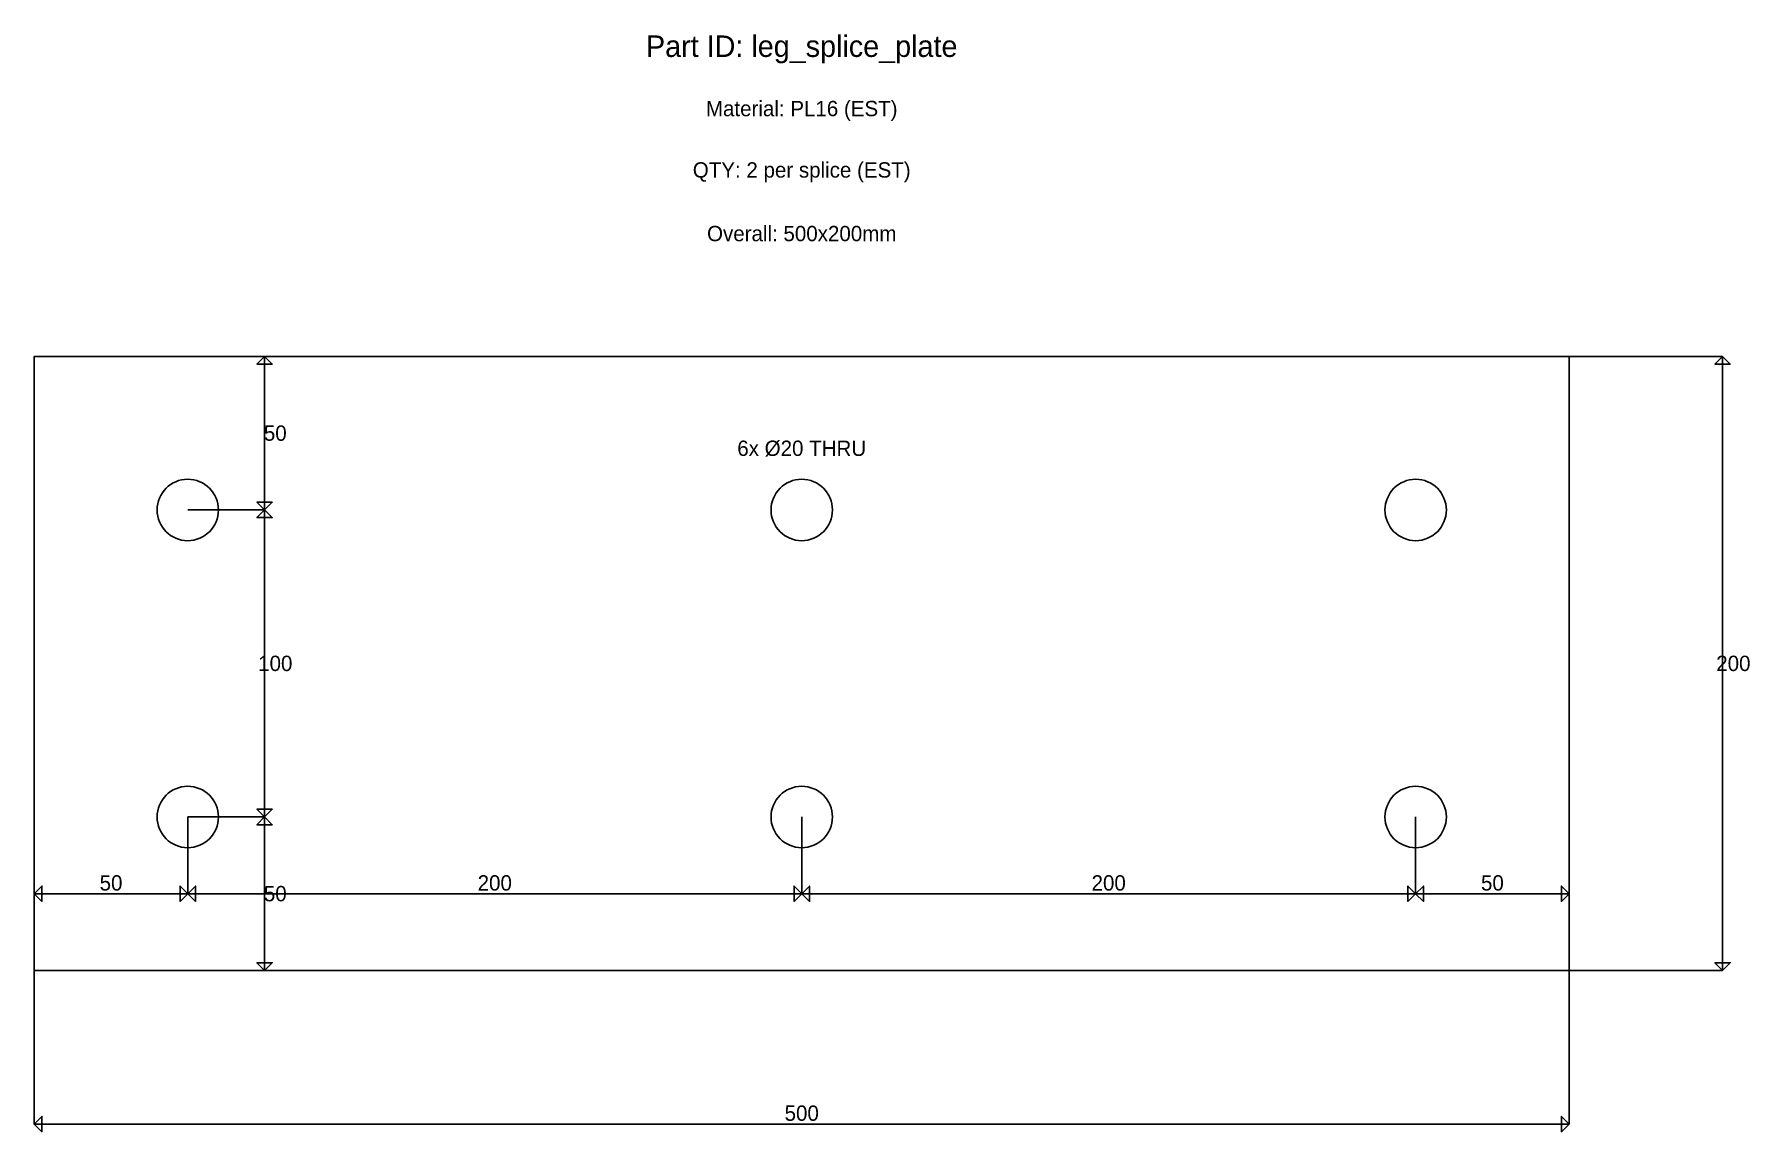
# Model space of a CAD drawing. Header units: millimetres. Extents: x 0 to 559, y -52 to 305.
import ezdxf

# ---------------------------------------------------------------- set-up
doc = ezdxf.new("R2010")
doc.units = ezdxf.units.MM
for name, color, linetype in [('ANNOTATION', 1, 'Continuous'), ('DIMENSION', 3, 'Continuous'), ('GEOMETRY', 7, 'Continuous')]:
    doc.layers.add(name, color=color, linetype=linetype)

msp = doc.modelspace()

# ---------------------------------------------------------------- linework, layer by layer
at = {"layer": 'DIMENSION'}
for p, q in [((50, 200), (75, 200)), ((75, 150), (75, 200)), ((500, 200), (550, 200)), ((550, 0), (550, 200)), ((50, 150), (75, 150)), ((50, 150), (75, 150)), ((75, 50), (75, 150)), ((0, 50), (0, 25)), ((50, 50), (50, 25)), ((50, 50), (50, 25)), ((50, 50), (75, 50)), ((50, 50), (75, 50)), ((75, 0), (75, 50)), ((250, 50), (250, 25)), ((250, 50), (250, 25)), ((450, 50), (450, 25)), ((450, 50), (450, 25)), ((500, 50), (500, 25)), ((0, 25), (50, 25)), ((50, 25), (250, 25)), ((250, 25), (450, 25)), ((450, 25), (500, 25)), ((0, 0), (0, -50)), ((50, 0), (75, 0)), ((500, 0), (500, -50)), ((500, 0), (550, 0)), ((0, -50), (500, -50))]:
    msp.add_line(p, q, dxfattribs=at)
for points in [[(75, 200), (72.5, 197.5), (77.5, 197.5), (75, 200)], [(550, 200), (547.5, 197.5), (552.5, 197.5), (550, 200)], [(75, 150), (72.5, 152.5), (77.5, 152.5), (75, 150)], [(75, 150), (72.5, 147.5), (77.5, 147.5), (75, 150)], [(75, 50), (72.5, 52.5), (77.5, 52.5), (75, 50)], [(75, 50), (72.5, 47.5), (77.5, 47.5), (75, 50)], [(0, 25), (2.5, 22.5), (2.5, 27.5), (0, 25)], [(50, 25), (47.5, 22.5), (47.5, 27.5), (50, 25)], [(50, 25), (52.5, 22.5), (52.5, 27.5), (50, 25)], [(250, 25), (247.5, 22.5), (247.5, 27.5), (250, 25)], [(250, 25), (252.5, 22.5), (252.5, 27.5), (250, 25)], [(450, 25), (447.5, 22.5), (447.5, 27.5), (450, 25)], [(450, 25), (452.5, 22.5), (452.5, 27.5), (450, 25)], [(500, 25), (497.5, 22.5), (497.5, 27.5), (500, 25)], [(75, 0), (72.5, 2.5), (77.5, 2.5), (75, 0)], [(550, 0), (547.5, 2.5), (552.5, 2.5), (550, 0)], [(0, -50), (2.5, -52.5), (2.5, -47.5), (0, -50)], [(500, -50), (497.5, -52.5), (497.5, -47.5), (500, -50)]]:
    msp.add_lwpolyline(points, close=True, dxfattribs=at)
at = {"layer": 'GEOMETRY'}
msp.add_lwpolyline([(0, 0), (500, 0), (500, 200), (0, 200)], close=True, dxfattribs=at)
for centre in [(50, 150), (250, 150), (450, 150), (50, 50), (250, 50), (450, 50)]:
    msp.add_circle(centre, 10, dxfattribs=at)

# ---------------------------------------------------------------- texts
at = {"layer": 'ANNOTATION', "attachment_point": 5}
for s, insert, char_height in [('Part ID: leg_splice_plate', (250, 300), 7), ('Material: PL16 (EST)', (250, 280), 5), ('QTY: 2 per splice (EST)', (250, 260), 5), ('Overall: 500x200mm', (250, 240), 5), ('50', (78.5, 175), 5), ('6x Ø20 THRU', (250, 170), 5), ('100', (78.5, 100), 5), ('200', (553.5, 100), 5), ('50', (25, 28.5), 5), ('200', (150, 28.5), 5), ('200', (350, 28.5), 5), ('50', (475, 28.5), 5), ('50', (78.5, 25), 5), ('500', (250, -46.5), 5)]:
    msp.add_mtext(s, dxfattribs=dict(at, insert=insert, char_height=char_height))

doc.saveas('drawing.dxf')
